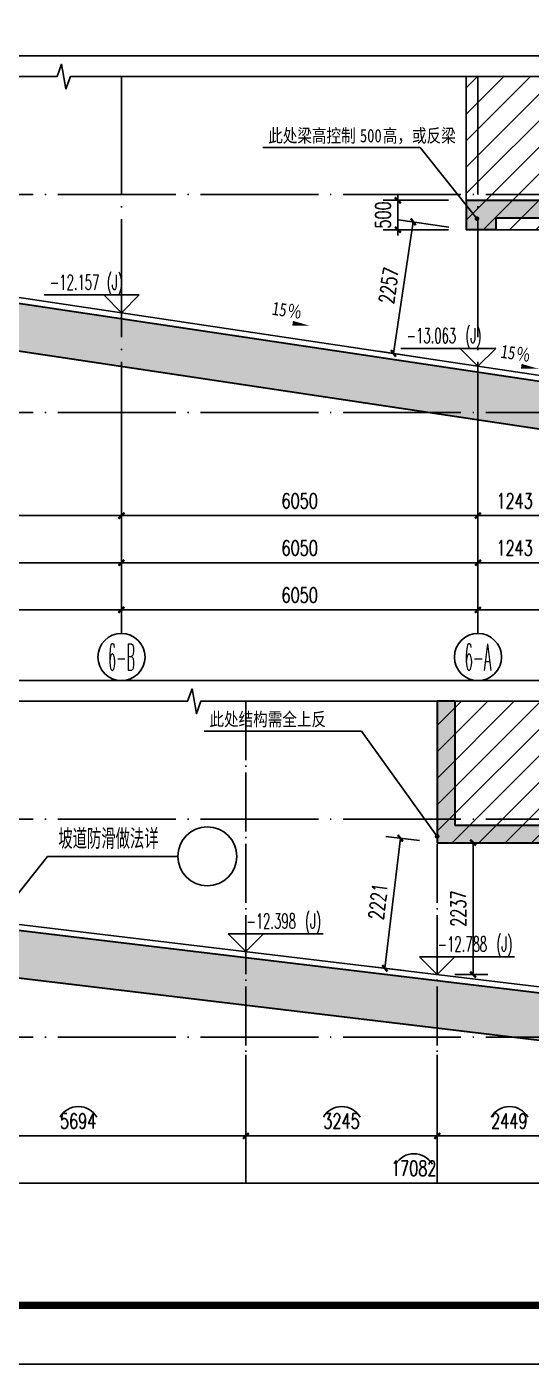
# Model space of a CAD drawing. Header units: millimetres. Extents: x 434053 to 1059003, y -2417481 to 936527.
# Drawn here: x 556026 to 564586, y -2067164 to -2044469 of the extents above; entities that cross this region are included whole.
import ezdxf
from ezdxf.enums import TextEntityAlignment as Align

# ---------------------------------------------------------------- set-up
doc = ezdxf.new("R2010")
doc.units = ezdxf.units.MM
doc.header["$LTSCALE"] = 1000
doc.header["$MEASUREMENT"] = 0
doc.linetypes.add('DOTE', pattern=[2.42, 2, -0.2, 0.02, -0.2])
doc.layers.get('Defpoints').update_dxf_attribs({"color": 6})
for name, color, linetype in [('A-ANNO-DIMS', 3, 'Continuous'), ('A-ANNO-ELEV', 3, 'Continuous'), ('A-ANNO-IDEN', 3, 'Continuous'), ('A-ANNO-LEAD', 3, 'Continuous'), ('A-ANNO-SYMB', 3, 'Continuous'), ('A-ANNO-TTLB', 7, 'Continuous'), ('A-WALL-PATT', 8, 'Continuous'), ('AXIS', 3, 'Continuous'), ('AXIS_TEXT', 7, 'Continuous'), ('DOTE', 16, 'DOTE'), ('PUB_TEXT', 7, 'Continuous'), ('STAIR', 2, 'Continuous'), ('U_DOTE', 252, 'DOTE')]:
    doc.layers.add(name, color=color, linetype=linetype)
doc.layers.add('A-ANNO-TEXT', color=7, linetype='Continuous', lineweight=25)
doc.layers.add('A-WALL', color=5, linetype='Continuous', lineweight=35)
doc.styles.add('_TCH_AXIS', font='COMPLEX', dxfattribs={"bigfont": 'GBCBIG'})
doc.styles.add('_TCH_DIM', font='SIMPLEX.shx', dxfattribs={"width": 0.8, "height": 3, "bigfont": 'GBCBIG.shx'})
doc.styles.add('_TCH_DIM_T3', font='SIMPLEX', dxfattribs={"width": 0.705882, "bigfont": 'GBCBIG'})
doc.styles.add('COMPLEX', font='COMPLEX')
doc.styles.add('宋体', font='', dxfattribs={"width": 0.8})
doc.styles.get('宋体').set_extended_font_data('SimSun')
doc.dimstyles.new('_TCH_ARCH&&100', dxfattribs={"dimtxt": 255, "dimasz": 100, "dimexe": 250, "dimexo": 300, "dimgap": 122.5, "dimtad": 1, "dimdec": 0, "dimzin": 0, "dimdsep": 46, "dimtxsty": '_TCH_DIM_T3', "dimblk": 'ARCHTICK', "dimcen": 0.09, "dimclrt": 7, "dimazin": 2, "dimtfac": 1, "dimtdec": 0, "dimtix": 1, "dimtmove": 2, "dimatfit": 3, "dimfxl": 1, "dimtolj": 1, "dimtzin": 0, "dimarcsym": 0})
pattern_1 = [(45, (-1713816.56, -1484594.14), (-224.506403, 224.506403), [])]

# ---------------------------------------------------------------- blocks, each defined once
blk = doc.blocks.new('sgsh')
at = {"layer": 'A-ANNO-TTLB'}
blk.add_lwpolyline([(0, 42050), (0, -10500), (29700, -10500), (29700, 42050)], close=True, dxfattribs=at)
at = {"layer": 'A-ANNO-TTLB', "const_width": 60}
blk.add_lwpolyline([(500, 40800), (500, -10000), (29200, -10000), (29200, 40800)], close=True, dxfattribs=at)
blk = doc.blocks.new('_ArchTick')
at = {"color": 0, "linetype": 'ByBlock', "const_width": 0.4}
blk.add_lwpolyline([(-0.5, -0.5), (0.5, 0.5)], dxfattribs=at)
blk = doc.blocks.new('*D1618')
at = {"layer": 'A-ANNO-DIMS', "color": 0, "lineweight": -2, "transparency": 16777216}
for p, q in [((562101, -2060445), (562365, -2058239)), ((562692, -2058279), (562117, -2058210)), ((562427, -2060484), (561853, -2060415))]:
    blk.add_line(p, q, dxfattribs=at)
at = {"layer": 'Defpoints', "color": 0, "transparency": 16777216}
for p in [(562365, -2058239), (562990, -2058314), (562725, -2060520)]:
    blk.add_point(p, dxfattribs=at)
at = {"layer": 'A-ANNO-DIMS', "color": 0, "lineweight": -2, "transparency": 16777216, "xscale": 100, "yscale": 100, "zscale": 100}
for p, rotation in [((562365, -2058239), 83.15722658737215), ((562101, -2060445), 263.1572265873722)]:
    blk.add_blockref('_ArchTick', p, dxfattribs=dict(at, rotation=rotation))
at = {"layer": 'A-ANNO-DIMS', "color": 7, "transparency": 16777216, "insert": (561985, -2059312), "char_height": 255, "attachment_point": 5, "rotation": 83.1572, "style": '_TCH_DIM_T3'}
blk.add_mtext('\\A1;2221', dxfattribs=at)
blk = doc.blocks.new('*D1619')
at = {"layer": 'A-ANNO-DIMS', "color": 0, "lineweight": -2, "transparency": 16777216}
for p, q in [((563290, -2058314), (563849, -2058314)), ((563599, -2060552), (563599, -2058314)), ((563290, -2060552), (563849, -2060552))]:
    blk.add_line(p, q, dxfattribs=at)
at = {"layer": 'Defpoints', "color": 0, "transparency": 16777216}
for p in [(562990, -2058314), (563599, -2058314), (562990, -2060552)]:
    blk.add_point(p, dxfattribs=at)
at = {"layer": 'A-ANNO-DIMS', "color": 0, "lineweight": -2, "transparency": 16777216, "xscale": 100, "yscale": 100, "zscale": 100}
for p, rotation in [((563599, -2058314), 90), ((563599, -2060552), 270)]:
    blk.add_blockref('_ArchTick', p, dxfattribs=dict(at, rotation=rotation))
at = {"layer": 'A-ANNO-DIMS', "color": 7, "transparency": 16777216, "insert": (563349, -2059433), "char_height": 255, "attachment_point": 5, "rotation": 90, "style": '_TCH_DIM_T3'}
blk.add_mtext('\\A1;2237', dxfattribs=at)
blk = doc.blocks.new('*D1629')
at = {"layer": 'A-ANNO-DIMS', "color": 0, "lineweight": -2, "transparency": 16777216}
for p, q in [((562322, -2047414), (562322, -2047314)), ((563182, -2047414), (562072, -2047414)), ((562322, -2047914), (562322, -2047414)), ((563182, -2047914), (562072, -2047914)), ((562322, -2047914), (562322, -2048014))]:
    blk.add_line(p, q, dxfattribs=at)
at = {"layer": 'Defpoints', "color": 0, "transparency": 16777216}
for p in [(562322, -2047414), (563482, -2047414), (563482, -2047914)]:
    blk.add_point(p, dxfattribs=at)
at = {"layer": 'A-ANNO-DIMS', "color": 0, "lineweight": -2, "transparency": 16777216, "xscale": 100, "yscale": 100, "zscale": 100}
for p, rotation in [((562322, -2047414), 270), ((562322, -2047914), 90)]:
    blk.add_blockref('_ArchTick', p, dxfattribs=dict(at, rotation=rotation))
at = {"layer": 'A-ANNO-DIMS', "color": 7, "transparency": 16777216, "insert": (562072, -2047664), "char_height": 255, "attachment_point": 5, "rotation": 90, "style": '_TCH_DIM_T3'}
blk.add_mtext('\\A1;500', dxfattribs=at)
blk = doc.blocks.new('*D1630')
at = {"layer": 'A-ANNO-DIMS', "color": 0, "lineweight": -2, "transparency": 16777216}
for p, q in [((563186, -2047870), (562335, -2047743)), ((562248, -2050012), (562583, -2047780)), ((562851, -2050102), (562001, -2049975))]:
    blk.add_line(p, q, dxfattribs=at)
at = {"layer": 'Defpoints', "color": 0, "transparency": 16777216}
for p in [(562583, -2047780), (563482, -2047914), (563148, -2050147)]:
    blk.add_point(p, dxfattribs=at)
at = {"layer": 'A-ANNO-DIMS', "color": 0, "lineweight": -2, "transparency": 16777216, "xscale": 100, "yscale": 100, "zscale": 100}
for p, rotation in [((562583, -2047780), 81.48486539019613), ((562248, -2050012), 261.4848653901961)]:
    blk.add_blockref('_ArchTick', p, dxfattribs=dict(at, rotation=rotation))
at = {"layer": 'A-ANNO-DIMS', "color": 7, "transparency": 16777216, "insert": (562168, -2048859), "char_height": 255, "attachment_point": 5, "rotation": 81.4849, "style": '_TCH_DIM_T3'}
blk.add_mtext('\\A1;2257', dxfattribs=at)
blk = doc.blocks.new('*D1638')
at = {"layer": 'A-ANNO-DIMS', "color": 0, "lineweight": -2, "transparency": 16777216}
for p, q in [((554051, -2063392), (554051, -2064339)), ((571133, -2063392), (571133, -2064339)), ((554051, -2064089), (571133, -2064089))]:
    blk.add_line(p, q, dxfattribs=at)
at = {"layer": 'Defpoints', "color": 0, "transparency": 16777216}
for p in [(554051, -2063092), (571133, -2063092), (571133, -2064089)]:
    blk.add_point(p, dxfattribs=at)
at = {"layer": 'A-ANNO-DIMS', "color": 0, "lineweight": -2, "transparency": 16777216, "xscale": 100, "yscale": 100, "zscale": 100, "rotation": 180}
blk.add_blockref('_ArchTick', (554051, -2064089), dxfattribs=at)
at = {"layer": 'A-ANNO-DIMS', "color": 0, "lineweight": -2, "transparency": 16777216, "xscale": 100, "yscale": 100, "zscale": 100}
blk.add_blockref('_ArchTick', (571133, -2064089), dxfattribs=at)
at = {"layer": 'A-ANNO-DIMS', "color": 7, "transparency": 16777216, "insert": (562592, -2063839), "char_height": 255, "attachment_point": 5, "style": '_TCH_DIM_T3'}
blk.add_mtext('\\A1;17082', dxfattribs=at)
blk = doc.blocks.new('*D1650')
at = {"layer": 'A-ANNO-DIMS', "color": 0, "lineweight": -2, "transparency": 16777216}
for p, q in [((554051, -2061914), (554051, -2063539)), ((559745, -2061914), (559745, -2063539)), ((554051, -2063289), (559745, -2063289))]:
    blk.add_line(p, q, dxfattribs=at)
at = {"layer": 'Defpoints', "color": 0, "transparency": 16777216}
for p in [(554051, -2061614), (559745, -2061614), (559745, -2063289)]:
    blk.add_point(p, dxfattribs=at)
at = {"layer": 'A-ANNO-DIMS', "color": 0, "lineweight": -2, "transparency": 16777216, "xscale": 100, "yscale": 100, "zscale": 100, "rotation": 180}
blk.add_blockref('_ArchTick', (554051, -2063289), dxfattribs=at)
at = {"layer": 'A-ANNO-DIMS', "color": 0, "lineweight": -2, "transparency": 16777216, "xscale": 100, "yscale": 100, "zscale": 100}
blk.add_blockref('_ArchTick', (559745, -2063289), dxfattribs=at)
at = {"layer": 'A-ANNO-DIMS', "color": 7, "transparency": 16777216, "insert": (556898, -2063039), "char_height": 255, "attachment_point": 5, "style": '_TCH_DIM_T3'}
blk.add_mtext('\\A1;5694', dxfattribs=at)
blk = doc.blocks.new('*D1651')
at = {"layer": 'A-ANNO-DIMS', "color": 0, "lineweight": -2, "transparency": 16777216}
for p, q in [((559745, -2061914), (559745, -2063539)), ((562990, -2061914), (562990, -2063539)), ((559745, -2063289), (562990, -2063289))]:
    blk.add_line(p, q, dxfattribs=at)
at = {"layer": 'Defpoints', "color": 0, "transparency": 16777216}
for p in [(559745, -2061614), (562990, -2061614), (562990, -2063289)]:
    blk.add_point(p, dxfattribs=at)
at = {"layer": 'A-ANNO-DIMS', "color": 0, "lineweight": -2, "transparency": 16777216, "xscale": 100, "yscale": 100, "zscale": 100, "rotation": 180}
blk.add_blockref('_ArchTick', (559745, -2063289), dxfattribs=at)
at = {"layer": 'A-ANNO-DIMS', "color": 0, "lineweight": -2, "transparency": 16777216, "xscale": 100, "yscale": 100, "zscale": 100}
blk.add_blockref('_ArchTick', (562990, -2063289), dxfattribs=at)
at = {"layer": 'A-ANNO-DIMS', "color": 7, "transparency": 16777216, "insert": (561367, -2063039), "char_height": 255, "attachment_point": 5, "style": '_TCH_DIM_T3'}
blk.add_mtext('\\A1;3245', dxfattribs=at)
blk = doc.blocks.new('*D1652')
at = {"layer": 'A-ANNO-DIMS', "color": 0, "lineweight": -2, "transparency": 16777216}
for p, q in [((562990, -2061914), (562990, -2063539)), ((565439, -2061914), (565439, -2063539)), ((562990, -2063289), (565439, -2063289))]:
    blk.add_line(p, q, dxfattribs=at)
at = {"layer": 'Defpoints', "color": 0, "transparency": 16777216}
for p in [(562990, -2061614), (565439, -2061614), (565439, -2063289)]:
    blk.add_point(p, dxfattribs=at)
at = {"layer": 'A-ANNO-DIMS', "color": 0, "lineweight": -2, "transparency": 16777216, "xscale": 100, "yscale": 100, "zscale": 100, "rotation": 180}
blk.add_blockref('_ArchTick', (562990, -2063289), dxfattribs=at)
at = {"layer": 'A-ANNO-DIMS', "color": 0, "lineweight": -2, "transparency": 16777216, "xscale": 100, "yscale": 100, "zscale": 100}
blk.add_blockref('_ArchTick', (565439, -2063289), dxfattribs=at)
at = {"layer": 'A-ANNO-DIMS', "color": 7, "transparency": 16777216, "insert": (564214, -2063039), "char_height": 255, "attachment_point": 5, "style": '_TCH_DIM_T3'}
blk.add_mtext('\\A1;2449', dxfattribs=at)
blk = doc.blocks.new('*D1692')
at = {"layer": 'A-ANNO-DIMS', "color": 0, "lineweight": -2, "transparency": 16777216}
for p, q in [((551632, -2053064), (551632, -2054614)), ((557632, -2053064), (557632, -2054614)), ((551632, -2054364), (557632, -2054364))]:
    blk.add_line(p, q, dxfattribs=at)
at = {"layer": 'Defpoints', "color": 0, "transparency": 16777216}
for p in [(551632, -2052764), (557632, -2052764), (557632, -2054364)]:
    blk.add_point(p, dxfattribs=at)
at = {"layer": 'A-ANNO-DIMS', "color": 0, "lineweight": -2, "transparency": 16777216, "xscale": 100, "yscale": 100, "zscale": 100, "rotation": 180}
blk.add_blockref('_ArchTick', (551632, -2054364), dxfattribs=at)
at = {"layer": 'A-ANNO-DIMS', "color": 0, "lineweight": -2, "transparency": 16777216, "xscale": 100, "yscale": 100, "zscale": 100}
blk.add_blockref('_ArchTick', (557632, -2054364), dxfattribs=at)
at = {"layer": 'A-ANNO-DIMS', "color": 7, "transparency": 16777216, "insert": (554632, -2054114), "char_height": 255, "attachment_point": 5, "style": '_TCH_DIM_T3'}
blk.add_mtext('\\A1;6000', dxfattribs=at)
blk = doc.blocks.new('*D1693')
at = {"layer": 'A-ANNO-DIMS', "color": 0, "lineweight": -2, "transparency": 16777216}
for p, q in [((557632, -2053064), (557632, -2054614)), ((563682, -2053064), (563682, -2054614)), ((557632, -2054364), (563682, -2054364))]:
    blk.add_line(p, q, dxfattribs=at)
at = {"layer": 'Defpoints', "color": 0, "transparency": 16777216}
for p in [(557632, -2052764), (563682, -2052764), (563682, -2054364)]:
    blk.add_point(p, dxfattribs=at)
at = {"layer": 'A-ANNO-DIMS', "color": 0, "lineweight": -2, "transparency": 16777216, "xscale": 100, "yscale": 100, "zscale": 100, "rotation": 180}
blk.add_blockref('_ArchTick', (557632, -2054364), dxfattribs=at)
at = {"layer": 'A-ANNO-DIMS', "color": 0, "lineweight": -2, "transparency": 16777216, "xscale": 100, "yscale": 100, "zscale": 100}
blk.add_blockref('_ArchTick', (563682, -2054364), dxfattribs=at)
at = {"layer": 'A-ANNO-DIMS', "color": 7, "transparency": 16777216, "insert": (560657, -2054114), "char_height": 255, "attachment_point": 5, "style": '_TCH_DIM_T3'}
blk.add_mtext('\\A1;6050', dxfattribs=at)
blk = doc.blocks.new('*D1694')
at = {"layer": 'A-ANNO-DIMS', "color": 0, "lineweight": -2, "transparency": 16777216}
for p, q in [((563682, -2053064), (563682, -2054614)), ((571286, -2053064), (571286, -2054614)), ((563682, -2054364), (571286, -2054364))]:
    blk.add_line(p, q, dxfattribs=at)
at = {"layer": 'Defpoints', "color": 0, "transparency": 16777216}
for p in [(563682, -2052764), (571286, -2052764), (571286, -2054364)]:
    blk.add_point(p, dxfattribs=at)
at = {"layer": 'A-ANNO-DIMS', "color": 0, "lineweight": -2, "transparency": 16777216, "xscale": 100, "yscale": 100, "zscale": 100, "rotation": 180}
blk.add_blockref('_ArchTick', (563682, -2054364), dxfattribs=at)
at = {"layer": 'A-ANNO-DIMS', "color": 0, "lineweight": -2, "transparency": 16777216, "xscale": 100, "yscale": 100, "zscale": 100}
blk.add_blockref('_ArchTick', (571286, -2054364), dxfattribs=at)
at = {"layer": 'A-ANNO-DIMS', "color": 7, "transparency": 16777216, "insert": (567484, -2054114), "char_height": 255, "attachment_point": 5, "style": '_TCH_DIM_T3'}
blk.add_mtext('\\A1;7604', dxfattribs=at)
blk = doc.blocks.new('*D1697')
at = {"layer": 'A-ANNO-DIMS', "color": 0, "lineweight": -2, "transparency": 16777216}
for p, q in [((551632, -2053064), (551632, -2053814)), ((557632, -2053064), (557632, -2053814)), ((551632, -2053564), (557632, -2053564))]:
    blk.add_line(p, q, dxfattribs=at)
at = {"layer": 'Defpoints', "color": 0, "transparency": 16777216}
for p in [(551632, -2052764), (557632, -2052764), (557632, -2053564)]:
    blk.add_point(p, dxfattribs=at)
at = {"layer": 'A-ANNO-DIMS', "color": 0, "lineweight": -2, "transparency": 16777216, "xscale": 100, "yscale": 100, "zscale": 100, "rotation": 180}
blk.add_blockref('_ArchTick', (551632, -2053564), dxfattribs=at)
at = {"layer": 'A-ANNO-DIMS', "color": 0, "lineweight": -2, "transparency": 16777216, "xscale": 100, "yscale": 100, "zscale": 100}
blk.add_blockref('_ArchTick', (557632, -2053564), dxfattribs=at)
at = {"layer": 'A-ANNO-DIMS', "color": 7, "transparency": 16777216, "insert": (554632, -2053314), "char_height": 255, "attachment_point": 5, "style": '_TCH_DIM_T3'}
blk.add_mtext('\\A1;6000', dxfattribs=at)
blk = doc.blocks.new('*D1698')
at = {"layer": 'A-ANNO-DIMS', "color": 0, "lineweight": -2, "transparency": 16777216}
for p, q in [((557632, -2053064), (557632, -2053814)), ((563682, -2053064), (563682, -2053814)), ((557632, -2053564), (563682, -2053564))]:
    blk.add_line(p, q, dxfattribs=at)
at = {"layer": 'Defpoints', "color": 0, "transparency": 16777216}
for p in [(557632, -2052764), (563682, -2052764), (563682, -2053564)]:
    blk.add_point(p, dxfattribs=at)
at = {"layer": 'A-ANNO-DIMS', "color": 0, "lineweight": -2, "transparency": 16777216, "xscale": 100, "yscale": 100, "zscale": 100, "rotation": 180}
blk.add_blockref('_ArchTick', (557632, -2053564), dxfattribs=at)
at = {"layer": 'A-ANNO-DIMS', "color": 0, "lineweight": -2, "transparency": 16777216, "xscale": 100, "yscale": 100, "zscale": 100}
blk.add_blockref('_ArchTick', (563682, -2053564), dxfattribs=at)
at = {"layer": 'A-ANNO-DIMS', "color": 7, "transparency": 16777216, "insert": (560657, -2053314), "char_height": 255, "attachment_point": 5, "style": '_TCH_DIM_T3'}
blk.add_mtext('\\A1;6050', dxfattribs=at)
blk = doc.blocks.new('*D1699')
at = {"layer": 'A-ANNO-DIMS', "color": 0, "lineweight": -2, "transparency": 16777216}
for p, q in [((563682, -2053064), (563682, -2053814)), ((564925, -2053064), (564925, -2053814)), ((563682, -2053564), (564925, -2053564))]:
    blk.add_line(p, q, dxfattribs=at)
at = {"layer": 'Defpoints', "color": 0, "transparency": 16777216}
for p in [(563682, -2052764), (564925, -2052764), (564925, -2053564)]:
    blk.add_point(p, dxfattribs=at)
at = {"layer": 'A-ANNO-DIMS', "color": 0, "lineweight": -2, "transparency": 16777216, "xscale": 100, "yscale": 100, "zscale": 100, "rotation": 180}
blk.add_blockref('_ArchTick', (563682, -2053564), dxfattribs=at)
at = {"layer": 'A-ANNO-DIMS', "color": 0, "lineweight": -2, "transparency": 16777216, "xscale": 100, "yscale": 100, "zscale": 100}
blk.add_blockref('_ArchTick', (564925, -2053564), dxfattribs=at)
at = {"layer": 'A-ANNO-DIMS', "color": 7, "transparency": 16777216, "insert": (564304, -2053314), "char_height": 255, "attachment_point": 5, "style": '_TCH_DIM_T3'}
blk.add_mtext('\\A1;1243', dxfattribs=at)
blk = doc.blocks.new('*D1704')
at = {"layer": 'A-ANNO-DIMS', "color": 0, "lineweight": -2, "transparency": 16777216}
for p, q in [((551632, -2051314), (551632, -2053014)), ((557632, -2051314), (557632, -2053014)), ((551632, -2052764), (557632, -2052764))]:
    blk.add_line(p, q, dxfattribs=at)
at = {"layer": 'Defpoints', "color": 0, "transparency": 16777216}
for p in [(551632, -2051014), (557632, -2051014), (557632, -2052764)]:
    blk.add_point(p, dxfattribs=at)
at = {"layer": 'A-ANNO-DIMS', "color": 0, "lineweight": -2, "transparency": 16777216, "xscale": 100, "yscale": 100, "zscale": 100, "rotation": 180}
blk.add_blockref('_ArchTick', (551632, -2052764), dxfattribs=at)
at = {"layer": 'A-ANNO-DIMS', "color": 0, "lineweight": -2, "transparency": 16777216, "xscale": 100, "yscale": 100, "zscale": 100}
blk.add_blockref('_ArchTick', (557632, -2052764), dxfattribs=at)
at = {"layer": 'A-ANNO-DIMS', "color": 7, "transparency": 16777216, "insert": (554632, -2052514), "char_height": 255, "attachment_point": 5, "style": '_TCH_DIM_T3'}
blk.add_mtext('\\A1;6000', dxfattribs=at)
blk = doc.blocks.new('*D1705')
at = {"layer": 'A-ANNO-DIMS', "color": 0, "lineweight": -2, "transparency": 16777216}
for p, q in [((557632, -2051314), (557632, -2053014)), ((563682, -2051314), (563682, -2053014)), ((557632, -2052764), (563682, -2052764))]:
    blk.add_line(p, q, dxfattribs=at)
at = {"layer": 'Defpoints', "color": 0, "transparency": 16777216}
for p in [(557632, -2051014), (563682, -2051014), (563682, -2052764)]:
    blk.add_point(p, dxfattribs=at)
at = {"layer": 'A-ANNO-DIMS', "color": 0, "lineweight": -2, "transparency": 16777216, "xscale": 100, "yscale": 100, "zscale": 100, "rotation": 180}
blk.add_blockref('_ArchTick', (557632, -2052764), dxfattribs=at)
at = {"layer": 'A-ANNO-DIMS', "color": 0, "lineweight": -2, "transparency": 16777216, "xscale": 100, "yscale": 100, "zscale": 100}
blk.add_blockref('_ArchTick', (563682, -2052764), dxfattribs=at)
at = {"layer": 'A-ANNO-DIMS', "color": 7, "transparency": 16777216, "insert": (560657, -2052514), "char_height": 255, "attachment_point": 5, "style": '_TCH_DIM_T3'}
blk.add_mtext('\\A1;6050', dxfattribs=at)
blk = doc.blocks.new('*D1706')
at = {"layer": 'A-ANNO-DIMS', "color": 0, "lineweight": -2, "transparency": 16777216}
for p, q in [((563682, -2051314), (563682, -2053014)), ((564925, -2051314), (564925, -2053014)), ((563682, -2052764), (564925, -2052764))]:
    blk.add_line(p, q, dxfattribs=at)
at = {"layer": 'Defpoints', "color": 0, "transparency": 16777216}
for p in [(563682, -2051014), (564925, -2051014), (564925, -2052764)]:
    blk.add_point(p, dxfattribs=at)
at = {"layer": 'A-ANNO-DIMS', "color": 0, "lineweight": -2, "transparency": 16777216, "xscale": 100, "yscale": 100, "zscale": 100, "rotation": 180}
blk.add_blockref('_ArchTick', (563682, -2052764), dxfattribs=at)
at = {"layer": 'A-ANNO-DIMS', "color": 0, "lineweight": -2, "transparency": 16777216, "xscale": 100, "yscale": 100, "zscale": 100}
blk.add_blockref('_ArchTick', (564925, -2052764), dxfattribs=at)
at = {"layer": 'A-ANNO-DIMS', "color": 7, "transparency": 16777216, "insert": (564304, -2052514), "char_height": 255, "attachment_point": 5, "style": '_TCH_DIM_T3'}
blk.add_mtext('\\A1;1243', dxfattribs=at)
blk = doc.blocks.new('_AXISO')
blk.add_circle((0, 0), 0.5)
at = {"layer": 'AXIS_TEXT', "style": 'COMPLEX', "width": 1.041667}
blk.add_attdef('A', text='', height=0.56, dxfattribs=at).set_placement((-0.25, -0.28), (0.25, -0.28), align=Align.FIT)

msp = doc.modelspace()

# ---------------------------------------------------------------- hatches: boundary and pattern name
h = msp.add_hatch()
h.set_pattern_fill('ANSI31', color=8, scale=200)
h.set_pattern_definition(pattern_1)
h.paths.add_polyline_path([(563482.4, -2047914.3), (576113.2, -2047914.3), (576113.2, -2045314.3), (563482.4, -2045314.3)])
h = msp.add_hatch()
h.set_pattern_fill('ANSI31', color=8, scale=200)
h.set_pattern_definition(pattern_1)
h.paths.add_polyline_path([(562989.7, -2058314.3), (580539, -2058314.3), (580539, -2055914.3), (562989.7, -2055914.3)])
at = {"layer": 'A-WALL-PATT'}
for points in [[(563482.4, -2047714.3), (563815.7, -2047614.3), (563982.4, -2047414.3), (563482.4, -2047414.3)], [(563815.7, -2047614.3), (563982.4, -2047714.3), (570363.4, -2047714.3), (570696.7, -2047614.3), (570863.4, -2047414.3), (563982.4, -2047414.3)], [(545973, -2048214.5), (545913.9, -2048476.6), (564793.6, -2051303.3), (564805.2, -2051304.8), (564912, -2050512.1), (546032.4, -2047685.4)], [(563815.7, -2047614.3), (563482.4, -2047714.3), (563482.4, -2047914.3), (563982.4, -2047914.3), (563982.4, -2047714.3)], [(562989.7, -2055914.3), (562989.7, -2058314.3), (563289.7, -2058014.3), (563289.7, -2055914.3)], [(563289.7, -2058014.3), (562989.7, -2058314.3), (573464.1, -2058314.3), (573564.1, -2058214.3), (573464.1, -2058014.3)], [(553979.4, -2060108.3), (553955.4, -2060373.9), (568796.1, -2062154.7), (569596.1, -2061445), (554050.7, -2059579.6)]]:
    msp.add_hatch(color=256, dxfattribs=at).paths.add_polyline_path(points)

# ---------------------------------------------------------------- linework, layer by layer
for points in [[(534088.8, -2044964.3), (629188.8, -2044964.3)], [(534088.8, -2055564.3), (581638.8, -2055564.3)], [(534088.8, -2055564.3), (581638.8, -2055564.3)]]:
    msp.add_lwpolyline(points)
at = {"color": 8}
for points in [[(563482.4, -2047914.3), (576113.2, -2047914.3), (576113.2, -2045314.3), (563482.4, -2045314.3)], [(562989.7, -2058314.3), (580539, -2058314.3), (580539, -2055914.3), (562989.7, -2055914.3)]]:
    msp.add_lwpolyline(points, close=True, dxfattribs=at)
at = {"layer": 'A-ANNO-DIMS', "color": 7}
for centre in [(556901.5, -2063153.9), (561370.1, -2063153.9), (564217.1, -2063153.9), (562595.5, -2063953.9)]:
    msp.add_arc(centre, 361.9, 30.29926, 149.39741, dxfattribs=at)
at = {"layer": 'A-ANNO-ELEV'}
for p, q in [((557932.4, -2049021), (556321.9, -2049021)), ((557632.4, -2049321), (557332.4, -2049021)), ((557632.4, -2049321), (557932.4, -2049021)), ((563982.4, -2049926.9), (562371.9, -2049926.9)), ((563682.4, -2050226.9), (563382.4, -2049926.9)), ((563682.4, -2050226.9), (563982.4, -2049926.9)), ((559744.7, -2060162.1), (559444.7, -2059862.1)), ((559444.7, -2059862.1), (561055.3, -2059862.1)), ((559744.7, -2060162.1), (560044.7, -2059862.1)), ((562989.7, -2060551.5), (562689.7, -2060251.5)), ((562689.7, -2060251.5), (564300.3, -2060251.5)), ((562989.7, -2060551.5), (563289.7, -2060251.5))]:
    msp.add_line(p, q, dxfattribs=at)
at = {"layer": 'A-ANNO-IDEN'}
for p, q in [((555644.4, -2059479), (556378.1, -2058546.7)), ((556378.1, -2058546.7), (558588.1, -2058546.7))]:
    msp.add_line(p, q, dxfattribs=at)
msp.add_circle((559088.1, -2058546.7), 500, dxfattribs=at)
at = {"layer": 'A-ANNO-LEAD'}
for p, q in [((562701.6, -2046520.6), (560033.4, -2046520.6)), ((563665, -2047725.3), (562701.6, -2046520.6)), ((563665, -2047725.3), (562701.6, -2046520.6)), ((561703.8, -2056422.6), (559035.6, -2056422.6)), ((562989.7, -2058207.1), (561703.8, -2056422.6)), ((562989.7, -2058207.1), (561703.8, -2056422.6))]:
    msp.add_line(p, q, dxfattribs=at)
at = {"layer": 'A-ANNO-LEAD', "const_width": 40}
for points in [[(563677.5, -2047740.9, 1), (563652.5, -2047709.6, 1)], [(563677.5, -2047740.9, 1), (563652.5, -2047709.6, 1)], [(563001.4, -2058223.3, 1), (562978, -2058190.9, 1)], [(563001.4, -2058223.3, 1), (562978, -2058190.9, 1)]]:
    msp.add_lwpolyline(points, format="xyb", close=True, dxfattribs=at)
at = {"layer": 'A-ANNO-SYMB'}
for points in [[(537193.2, -2045314.3), (556540.7, -2045314.3), (556617.2, -2045104.3), (556691.2, -2045524.3), (556765.7, -2045314.3), (576113.2, -2045314.3)], [(537193.2, -2055914.3), (558753.6, -2055914.3), (558830, -2055704.3), (558904.1, -2056124.3), (558978.6, -2055914.3), (580539, -2055914.3)]]:
    msp.add_lwpolyline(points, dxfattribs=at)
for points in [[(559932.5, -2049409.1, 0, 0, 0), (560833.5, -2049544.3, 0, 80, 0), (560536.8, -2049499.8, 0, 0, 0)], [(563812.5, -2050139.1, 0, 0, 0), (564713.5, -2050274.3, 0, 80, 0), (564416.8, -2050229.8, 0, 0, 0)], [(564348.6, -2060252.9, 0, 0, 0), (565252.8, -2060361.4, 0, 80, 0), (564954.9, -2060325.6, 0, 0, 0)]]:
    msp.add_lwpolyline(points, format="xyseb", dxfattribs=at)
at = {"layer": 'A-WALL'}
for p, q in [((563482.4, -2047414.3), (563982.4, -2047414.3)), ((563482.4, -2047414.3), (563482.4, -2047714.3)), ((563982.4, -2047414.3), (570863.4, -2047414.3)), ((546032.4, -2047685.4), (564912, -2050512.1)), ((563482.4, -2047714.3), (563482.4, -2047714.3)), ((563482.4, -2047714.3), (563482.4, -2047914.3)), ((563982.4, -2047714.3), (563982.4, -2047914.3)), ((563982.4, -2047714.3), (570363.4, -2047714.3)), ((563982.4, -2047914.3), (563482.4, -2047914.3)), ((545913.9, -2048476.6), (564793.6, -2051303.3)), ((562989.7, -2055914.3), (562989.7, -2058314.3)), ((563289.7, -2055914.3), (562989.7, -2055914.3)), ((563289.7, -2055914.3), (563289.7, -2058014.3)), ((563289.7, -2058014.3), (573464.1, -2058014.3)), ((562989.7, -2058314.3), (573464.1, -2058314.3)), ((554050.7, -2059579.6), (569596.1, -2061445)), ((553955.4, -2060373.9), (568796.1, -2062154.7))]:
    msp.add_line(p, q, dxfattribs=at)
at = {"layer": 'AXIS'}
for p, q in [((557632.4, -2052264.3), (557632.4, -2054764.3)), ((563682.4, -2052264.3), (563682.4, -2054764.3))]:
    msp.add_line(p, q, dxfattribs=at)
at = {"layer": 'DOTE', "color": 1}
for p, q in [((557632.4, -2045314.3), (557632.4, -2054364.3)), ((563682.4, -2045314.3), (563682.4, -2054364.3))]:
    msp.add_line(p, q, dxfattribs=at)
at = {"layer": 'DOTE'}
for p, q in [((537193.2, -2047314.3), (576113.2, -2047314.3)), ((537193.2, -2051014.3), (576113.2, -2051014.3)), ((537193.2, -2057914.3), (580539, -2057914.3)), ((537193.2, -2061614.3), (580539, -2061614.3))]:
    msp.add_line(p, q, dxfattribs=at)
at = {"layer": 'STAIR'}
for p, q in [((546032.4, -2047584.3), (564925.4, -2050413)), ((554050.7, -2059478.8), (569596.1, -2061344.3))]:
    msp.add_line(p, q, dxfattribs=at)
at = {"layer": 'U_DOTE', "color": 142, "ltscale": 0.5}
for p, q in [((559744.7, -2055914.3), (559744.7, -2064089.3)), ((562989.7, -2055914.3), (562989.7, -2064089.3))]:
    msp.add_line(p, q, dxfattribs=at)

# ---------------------------------------------------------------- block references
at = {"xscale": 2, "yscale": 2, "zscale": 2, "rotation": 90}
msp.add_blockref('sgsh', (615688.8, -2067164.3), dxfattribs=at)
at = {"layer": 'AXIS'}
ref = msp.add_blockref('_AXISO', (557632.4, -2055164.3), dxfattribs=dict(at, xscale=800, yscale=800, zscale=800))
ref.add_attrib('A', '6-B', dxfattribs={"layer": 'AXIS_TEXT', "height": 452.55, "style": '_TCH_AXIS', "width": 0.333333}).set_placement((557406.1, -2055390.6), (557858.7, -2055390.6), align=Align.FIT)
ref = msp.add_blockref('_AXISO', (563682.4, -2055164.3), dxfattribs=dict(at, xscale=800, yscale=800, zscale=800))
ref.add_attrib('A', '6-A', dxfattribs={"layer": 'AXIS_TEXT', "height": 452.55, "style": '_TCH_AXIS', "width": 0.328125}).set_placement((563456.1, -2055390.6), (563908.7, -2055390.6), align=Align.FIT)

# ---------------------------------------------------------------- texts
at = {"layer": 'A-ANNO-TEXT', "style": '_TCH_DIM', "width": 0.564706}
for s, p in [('-12.157', (556417.4, -2048931)), ('(J)', (557383.9, -2048931)), ('-13.063', (562471.5, -2049836.9)), ('(J)', (563465.5, -2049836.9)), ('-12.398', (559752.9, -2059772.1)), ('(J)', (560746.9, -2059772.1)), ('-12.788', (562997.9, -2060161.5)), ('(J)', (563991.9, -2060161.5))]:
    msp.add_text(s, height=255, dxfattribs=at).set_placement(p)
at = {"layer": 'A-ANNO-TEXT', "style": '宋体', "width": 0.8}
for s, height, p in [('15', 226.58, (560176.5, -2049354.7)), ('％', 226.6, (560432.9, -2049393.2)), ('15', 226.58, (564056.5, -2050084.7)), ('％', 226.6, (564312.9, -2050123.2))]:
    msp.add_text(s, height=height, rotation=351.46923, dxfattribs=at).set_placement(p)
at = {"layer": 'A-ANNO-TEXT', "style": '_TCH_DIM'}
msp.add_text('坡道防滑做法详', height=337.59, dxfattribs=at).set_placement((556561.1, -2058419.3))
at = {"layer": 'PUB_TEXT', "style": '宋体', "width": 0.8}
for s, p in [('此处梁高控制', (560123.4, -2046430.6)), ('高，或反梁', (562067.7, -2046430.6)), ('500', (561678.8, -2046430.6)), ('此处结构需全上反', (559125.6, -2056332.6))]:
    msp.add_text(s, height=226.58, dxfattribs=at).set_placement(p)

# ---------------------------------------------------------------- dimensions: what is measured, and where the dimension line sits
at = {"layer": 'A-ANNO-DIMS'}
for p1, p2, distance, picture, middle in [((563482.4, -2047914.3), (563482.4, -2047414.3), 1160.6, '*D1629', (562071.8, -2047664.3)), ((563148.1, -2050146.9), (563482.4, -2047914.3), 909.7, '*D1630', (562168.3, -2048858.9)), ((551632.4, -2051014.3), (557632.4, -2051014.3), -1750, '*D1704', (554632.4, -2052514.3)), ((557632.4, -2051014.3), (563682.4, -2051014.3), -1750, '*D1705', (560657.4, -2052514.3)), ((563682.4, -2051014.3), (564925.4, -2051014.3), -1750, '*D1706', (564303.9, -2052514.3)), ((551632.4, -2052764.3), (557632.4, -2052764.3), -1600, '*D1692', (554632.4, -2054114.3)), ((551632.4, -2052764.3), (557632.4, -2052764.3), -800, '*D1697', (554632.4, -2053314.3)), ((557632.4, -2052764.3), (563682.4, -2052764.3), -1600, '*D1693', (560657.4, -2054114.3)), ((557632.4, -2052764.3), (563682.4, -2052764.3), -800, '*D1698', (560657.4, -2053314.3)), ((563682.4, -2052764.3), (571286.4, -2052764.3), -1600, '*D1694', (567484.4, -2054114.3)), ((563682.4, -2052764.3), (564925.4, -2052764.3), -800, '*D1699', (564303.9, -2053314.3)), ((562725.1, -2060519.8), (562989.7, -2058314.3), 628.8, '*D1618', (561984.8, -2059312.3)), ((562989.7, -2060551.5), (562989.7, -2058314.3), -609.3, '*D1619', (563349, -2059432.9)), ((554050.7, -2061614.3), (559744.7, -2061614.3), -1675, '*D1650', (556897.7, -2063039.3)), ((559744.7, -2061614.3), (562989.7, -2061614.3), -1675, '*D1651', (561367.2, -2063039.3)), ((562989.7, -2061614.3), (565438.7, -2061614.3), -1675, '*D1652', (564214.2, -2063039.3)), ((554050.7, -2063092.4), (571132.7, -2063092.4), -996.9, '*D1638', (562591.7, -2063839.3))]:
    dim = msp.add_aligned_dim(p1=p1, p2=p2, distance=distance, dimstyle='_TCH_ARCH&&100', dxfattribs=at)
    dim.commit()
    dim.dimension.update_dxf_attribs({"geometry": picture, "text_midpoint": middle})

doc.saveas('drawing.dxf')
